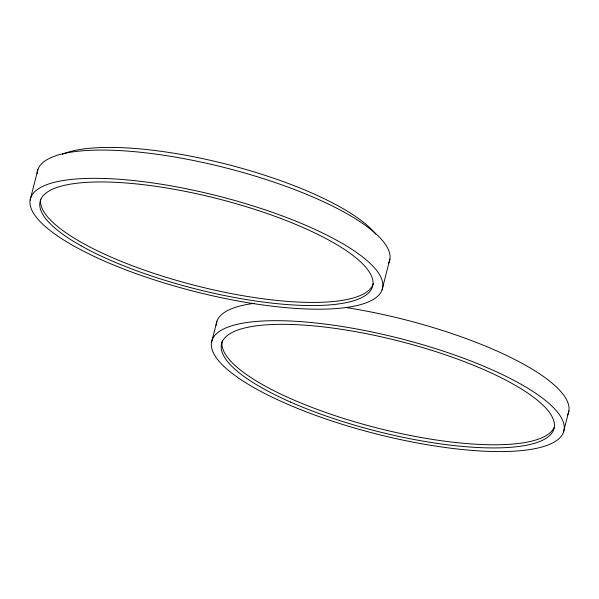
<?xml version="1.0" encoding="UTF-8"?>
<svg xmlns="http://www.w3.org/2000/svg" width="599" height="599" viewBox="0 0 599 599"><rect width="100%" height="100%" fill="white"/><g stroke="black" fill="none" stroke-linecap="round" stroke-linejoin="round"><path stroke-width="0.9" d="M30.1 200.148L37.939 169.412M211.499 342.516L216.935 321.191M382.065 289.864A181.669 49.163 14.3 0 0 133.075 180.486A181.669 49.163 14.3 0 0 104.069 260.932A181.669 49.163 14.3 0 0 382.065 289.864L389.904 259.127M563.464 432.231A181.669 49.163 14.3 0 0 314.468 322.846A181.669 49.163 14.3 0 0 285.461 403.299A181.669 49.163 14.3 0 0 563.464 432.231L568.9 410.907M62.303 154.272A171.576 46.43 14.3 0 1 226.669 164.246A171.576 46.43 14.3 0 1 375.753 234.172M37.145 173.635A181.669 49.163 14.3 0 1 225.741 167.877A181.669 49.163 14.3 0 1 388.571 263.216M345.279 307.414A181.669 49.163 14.3 0 1 567.567 414.995M216.142 325.414A181.669 49.163 14.3 0 1 254.395 303.334M554.105 427.499A171.576 46.43 14.3 0 1 373.581 427.057A171.576 46.43 14.3 0 1 222.274 340.868M373.297 283.597A171.576 46.43 14.3 0 1 196.397 285.783A171.576 46.43 14.3 0 1 40.732 199.212M81.165 245.852A171.576 46.43 14.3 0 0 364.244 296.213A171.576 46.43 14.3 0 0 173.8 189.217A171.576 46.43 14.3 0 0 81.165 245.852M290.455 402.034A171.576 46.43 14.3 0 0 553.618 429.895A171.576 46.43 14.3 0 0 319.319 326.448A171.576 46.43 14.3 0 0 290.455 402.034"/></g></svg>
